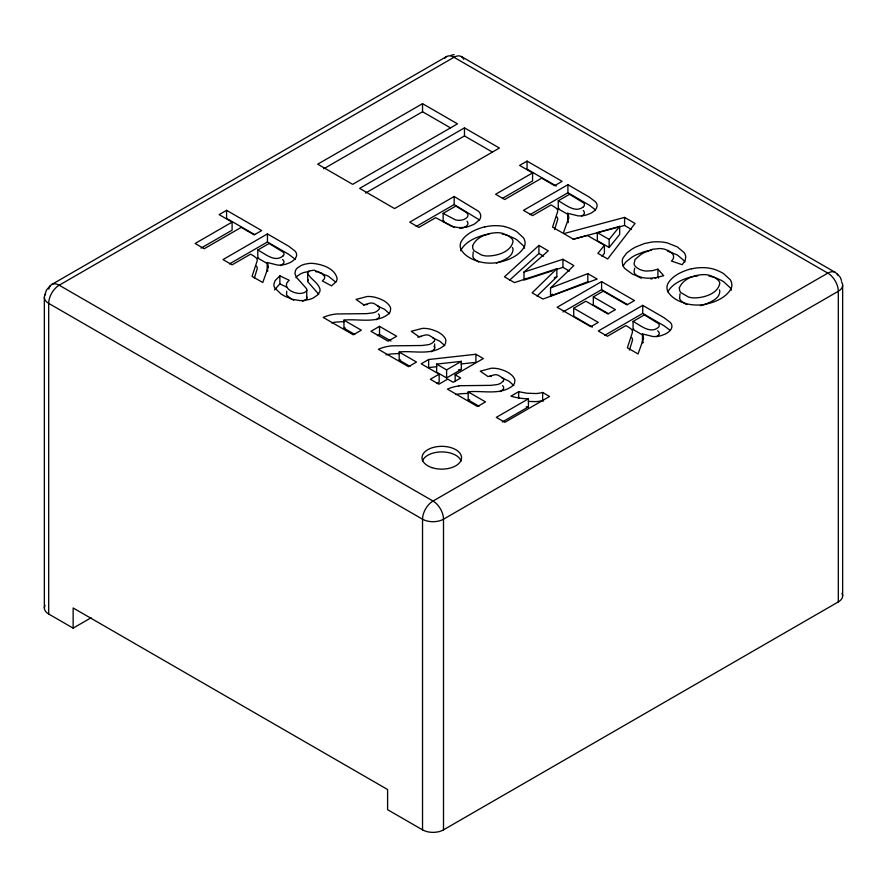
<?xml version="1.0" encoding="UTF-8"?>
<svg xmlns="http://www.w3.org/2000/svg" width="887" height="887" viewBox="0 0 887 887"><rect width="100%" height="100%" fill="white"/><g stroke="black" fill="none" stroke-linecap="round" stroke-linejoin="round"><path stroke-width="1.33" d="M44.35 607.972L44.35 297.322M842.65 595.864L842.65 285.215M302.378 301.192A6.774 3.914 0 0 0 304.551 300.527L306.381 299.252A5.289 3.06 0 0 0 306.824 298.453L306.658 288.796L296.435 277.354L294.939 273.695L295.493 270.546A16.01 9.247 0 0 1 297.622 267.785L300.815 265.69A16.232 9.369 0 0 1 304.784 264.215L308.244 263.561A15.866 9.158 0 0 1 311.936 263.339C321.549 264.038 334.998 268.151 337.149 278.673A17.784 10.267 0 0 1 335.94 281.922L331.494 285.869L322.38 280.935L324.398 278.74L324.819 276.722L321.582 273.163L314.02 270.18L308.587 271.067L307.567 272.797L307.734 281.7L318.766 294.284M306.891 298.165L306.47 296.491M632.509 332.115L627.364 347.793L638.041 353.957L643.485 338.801A29.692 17.141 0 0 0 642.41 333.922M632.509 340.176L629.437 350.099M268.196 267.364L262.752 282.532L252.074 276.367L257.219 260.678A9.879 5.71 0 0 0 256.443 258.062A7.207 4.158 0 0 0 256.121 257.784L253.482 255.833A45.747 26.41 0 0 0 252.407 255.201L250.6 254.159L232.106 264.836L223.003 259.581L267.442 233.913L288.718 246.242L295.061 251.076A14.314 8.26 0 0 1 296.535 255.766L296.446 256.121A18.017 10.4 0 0 1 292.045 261.41L291.601 261.709A23.173 13.383 0 0 1 289.849 262.685L285.825 264.226A15.644 9.025 0 0 1 279.948 265.113A14.635 8.449 0 0 1 277.62 265.08L267.175 262.485L267.175 270.557L267.996 270.901M568.667 218.147L563.223 233.303L552.546 227.139L557.69 211.461A9.879 5.71 0 0 0 556.914 208.844A7.207 4.158 0 0 0 556.604 208.567L553.954 206.616A45.747 26.41 0 0 0 552.878 205.984L551.082 204.941L532.577 215.619L523.474 210.352L567.913 184.696L589.19 197.025L595.543 201.859A14.314 8.26 0 0 1 597.006 206.549L596.918 206.904A18.017 10.4 0 0 1 592.527 212.193L592.084 212.492A23.173 13.383 0 0 1 590.332 213.468L586.296 215.009A15.644 9.025 0 0 1 580.42 215.896A14.635 8.449 0 0 1 578.102 215.863L567.647 213.268L567.647 221.329L568.478 221.672M306.891 290.104L306.824 290.382A5.289 3.06 0 0 1 306.381 291.18L304.551 292.466A6.774 3.914 0 0 1 302.378 293.12C295.515 295.171 280.048 287.588 289.251 280.292L279.871 275.835L275.103 280.636L273.872 284.25A19.004 10.977 0 0 0 274.704 287.865L280.924 293.907A51.058 29.471 0 0 0 285.758 296.646L292.743 299.374L299.573 300.527A17.23 9.945 0 0 0 303.653 300.46L308.853 299.584A18.128 10.467 0 0 0 313.277 297.943L317.679 294.939L319.786 291.668A17.097 9.868 0 0 0 319.919 288.974C318.034 282.232 310.383 279.305 307.589 273.141M44.627 295.471L46.501 290.005L50.304 285.647M254.358 278.097L257.219 268.75A9.879 5.71 0 0 0 256.443 266.122M554.63 229.445L557.69 219.532A9.879 5.71 0 0 0 556.914 216.905A7.207 4.158 0 0 0 556.604 216.639M473.237 251.897L472.849 256.554A15.168 8.759 0 0 0 474.667 259.292L478.769 262.042M680.007 293.819L679.608 298.475A15.168 8.759 0 0 0 681.427 301.214L685.54 303.953M623.029 266.033L625.823 261.964L631.81 257.274A56.214 32.453 0 0 1 635.879 255.001L644.405 251.631L651.679 250.145M667.778 291.856C672.546 283.408 682.413 279.316 691.361 276.811M286.723 291.191L286.556 295.072L291.623 299.263M274.471 289.905L279.871 283.907L279.871 275.835M634.693 268.118L634.05 271.976A13.748 7.939 0 0 0 635.48 274.549L637.287 276.101A18.028 10.411 0 0 0 638.906 277.088M434.275 341.218L431.814 343.336A11.697 6.752 0 0 1 428.31 344.699L421.99 345.509L391.666 345.852A27.996 16.166 0 0 0 389.925 346.063A29.548 17.064 0 0 0 378.394 349.29L408.508 366.675L416.513 362.062L399.183 352.05L399.183 360.122L410.016 366.375M434.275 349.278L431.814 351.407A11.697 6.752 0 0 1 431.149 351.773M503.284 381.055L500.833 383.184A11.697 6.752 0 0 1 497.33 384.548L490.999 385.357L460.675 385.701A27.996 16.166 0 0 0 458.934 385.912M503.284 389.127L500.833 391.256A11.697 6.752 0 0 1 500.157 391.61M604.413 245.289L597.916 253.338L607.673 258.971L635.037 223.446L624.581 217.404L563.777 233.625L573.523 239.257L587.294 235.41L604.413 245.289L604.413 253.36L601.974 256.376M609.147 247.495L609.147 239.423L619.68 226.373L619.68 234.445L609.147 247.495L597.339 240.676L597.339 232.605L619.68 226.373M308.277 279.383L307.589 281.212M537.078 296.07L556.836 276.777L556.836 268.717L532.145 292.821L542.955 299.063L597.184 279.05L587.826 273.651L550.539 287.965L550.539 296.036L587.826 281.722L587.826 273.651M283.086 263.927L280.492 265.623M658.365 335.364L656.535 336.683M550.539 287.965L573.867 265.59L562.946 259.281L523.995 272.054L523.995 280.126L526.024 278.352M550.539 296.036L552.479 294.174M523.995 272.054L548.277 250.821L538.93 245.422L504.437 276.822L514.449 282.609L556.836 268.717M509.504 280.27L538.93 253.494L538.93 245.422M282.909 256.033C274.748 262.874 264.858 253.538 257.784 250.012L257.784 258.084L267.275 263.528M583.38 206.815C575.219 213.656 565.341 204.32 558.256 200.795L558.256 208.866L568.401 214.665M51.756 284.483L446.571 56.546M232.106 222.116L195.118 243.481L204.221 248.737L241.22 227.382L254.192 234.867L261.643 230.565L226.584 210.33L219.133 214.632L232.106 222.116L232.106 230.188L201.083 248.105M422.534 103.668L317.723 164.184L352.66 184.352L457.47 123.847L422.534 103.668L422.534 111.74L323.677 168.818M464.466 127.872L359.645 188.388L394.582 208.567L499.403 148.051L464.466 127.872L464.466 135.944L365.599 193.022M229.478 263.905L267.442 241.985L288.718 254.314L295.061 259.148A14.314 8.26 0 0 1 295.349 259.47M257.784 250.012L269.105 243.481L283.286 252.218A6.952 4.014 0 0 1 282.964 256.055M257.784 258.084L258.483 257.673M466.163 227.083A15.644 9.036 0 0 0 468.281 226.606L473.481 224.533A30.413 17.563 0 0 0 475.144 223.579L479.634 219.599A15.955 9.214 0 0 0 480.566 217.503L480.721 215.829A16.177 9.336 0 0 0 478.536 211.306L454.177 196.493L409.739 222.149L418.841 227.416L435.683 217.692L451.339 225.997M532.577 172.898L495.589 194.264L504.703 199.52L541.691 178.165L554.663 185.649L562.114 181.347L527.055 161.112L519.605 165.414L532.577 172.898L532.577 180.97L502.752 198.189M416.214 226.473L454.177 204.564L478.525 219.377A16.177 9.336 0 0 1 479.457 220.442M443.134 213.39L455.84 206.05L466.263 212.425A8.892 5.134 0 0 1 467.904 215.641A7.894 4.557 0 0 1 466.318 218.058L465.83 218.424A11.221 6.475 0 0 1 465.254 218.79A8.604 4.967 0 0 1 456.04 220.009A7.229 4.169 0 0 1 455.109 219.677L443.134 213.39L443.134 221.451L454.366 227.482M443.134 221.451L443.932 220.996M529.949 214.687L567.913 192.767L589.19 205.097L595.543 209.931M558.256 200.795L569.576 194.264L583.757 203.001A6.952 4.014 0 0 1 583.435 206.837M558.256 208.866L558.965 208.456M379.525 326.361L370.966 331.294L388.085 341.173L396.644 336.24L379.525 326.361L379.525 334.421L390.934 341.018M377.385 335.663L379.525 334.421M455.164 381.532L455.164 374.813L483.326 358.548L475.898 354.268L428.632 359.523L421.203 363.814L439.154 374.17L439.154 382.242L436.947 383.517M439.154 374.17L430.317 379.27L438.877 384.215L447.713 379.115L453.235 382.297L460.686 377.995L455.164 374.813M436.626 364.102L446.604 369.868L461.351 361.353L461.351 369.424L446.604 377.94L436.626 372.174L436.626 364.102L461.351 361.353M608.427 313.699L593.314 304.973L593.314 296.901L603.249 291.158L626.998 304.873L634.449 300.571L601.597 281.6L557.147 307.257L590.831 326.704L598.281 322.402L573.712 308.221L573.712 316.282L592.438 327.092M563.001 311.958L601.597 289.672L627.408 304.574M573.712 308.221L585.863 301.203L607.95 313.954L615.401 309.652L593.314 296.901M45.049 605.377A14.824 8.56 0 0 0 48.696 614.015L73.144 628.14L91.117 617.762M643.286 342.327L642.465 341.983L642.465 333.922L652.91 336.517A14.635 8.449 0 0 0 655.238 336.539A15.644 9.025 0 0 0 661.114 335.663L665.139 334.111A23.173 13.383 0 0 0 666.891 333.146L667.357 332.858A18.017 10.4 0 0 0 671.781 327.558L671.814 327.203A14.314 8.26 0 0 0 670.361 322.502L663.997 317.679L642.731 305.35L598.281 331.006L607.395 336.273L625.889 325.584L627.697 326.627A45.747 26.41 0 0 1 628.772 327.27L631.411 329.221A7.207 4.158 0 0 1 631.677 329.509A9.879 5.71 0 0 1 632.453 332.104M604.768 335.33L642.731 313.421L663.997 325.751L670.04 330.241M633.063 321.449L644.383 314.907L658.575 323.655A6.952 4.014 0 0 1 658.243 327.491C650.016 334.255 640.192 325.041 633.063 321.449L633.063 329.509L642.565 334.964M528.43 398.817L496.299 417.367L504.858 422.301L549.574 396.489L542.633 392.475A20.578 11.886 0 0 1 535.936 393.54L526.756 393.196L518.662 391.699L510.923 396.167A42.121 24.315 0 0 0 528.419 398.84L528.43 406.878L502.319 421.957M633.063 329.509L633.773 329.11M73.144 628.14L73.144 607.972L387.597 789.519L387.597 809.687L422.534 829.855A14.824 8.56 0 0 0 443.5 829.855L838.304 601.918A14.824 8.56 0 0 0 841.951 593.27M581.728 216.029L583.557 214.709A6.985 4.036 0 0 0 583.602 210.895L583.258 210.529M657.91 269.171L652.178 270.723L646.401 271.056A13.017 7.517 0 0 1 640.347 269.703L638.906 269.027A18.028 10.411 0 0 1 637.287 268.029L635.48 266.477A13.748 7.939 0 0 1 634.05 263.905L635.025 259.525L640.88 254.514A58.287 33.651 0 0 1 643.851 252.751L652.311 249.28L659.972 248.515A14.17 8.183 0 0 1 665.261 249.435L668 250.511A19.248 11.11 0 0 1 669.729 251.453L671.603 252.85A13.017 7.517 0 0 1 672.601 259.802L671.437 261.044L682.203 264.703L685.219 260.434L685.751 256.653A23.716 13.693 0 0 0 684.054 252.551L677.358 246.93L667.368 242.938A25.945 14.979 0 0 0 660.482 241.874L656.114 241.774A26.499 15.301 0 0 0 651.679 242.073L644.405 243.559L635.879 246.93A56.214 32.453 0 0 0 631.81 249.203L626.621 253.094L623.029 257.962A26.998 15.589 0 0 0 622.231 261.321L622.641 264.625A25.878 14.935 0 0 0 624.77 268.462L632.608 274.26L642.155 277.542A22.607 13.05 0 0 0 646.202 278.086A21.476 12.396 0 0 0 649.317 278.208L655.781 277.653L663.709 275.702L657.91 269.171L657.91 277.232L658.642 278.052M657.91 277.232L654.983 278.163M704.134 304.718C710.132 302.145 719.634 299.063 719.812 291.302A14.835 8.571 0 0 0 719.357 289.861M525.292 279.693L552.557 270.757M556.448 269.482L562.946 267.353L569.498 271.134M554.264 277.62L556.836 276.777M496.432 263.073C502.763 260.59 512.73 257.452 513.052 249.38A14.835 8.571 0 0 0 512.342 247.484M573.024 239.224L624.581 225.475L631.555 229.5M703.203 304.995L700.42 305.638M484.59 226.828C475.643 229.323 465.775 233.414 461.018 241.874A26.821 15.489 0 0 0 460.298 244.402A27.187 15.7 0 0 0 460.298 246.941A25.989 15.001 0 0 0 461.417 250.212C465.73 256.964 473.758 260.334 481.264 262.175A26.1 15.068 0 0 0 488.293 263.073A27.419 15.833 0 0 0 491.221 263.117A26.787 15.467 0 0 0 497.086 262.641C507.353 260.723 518.773 256.365 524.261 246.93A26.776 15.456 0 0 0 524.993 244.38A27.608 15.933 0 0 0 524.993 241.818A26.344 15.212 0 0 0 523.419 237.738L516.855 231.74A43.674 25.213 0 0 0 514.338 230.298L510.202 228.391A29.371 16.964 0 0 0 504.47 226.595M484.59 234.889C475.643 237.394 465.775 241.486 461.018 249.946A26.821 15.489 0 0 0 460.697 250.777M691.361 268.739C682.413 271.245 672.546 275.336 667.778 283.796A26.821 15.489 0 0 0 667.068 286.313A27.187 15.7 0 0 0 667.068 288.852A25.989 15.001 0 0 0 668.177 292.122C672.501 298.875 680.517 302.256 688.035 304.097A26.1 15.068 0 0 0 695.064 304.984A27.419 15.833 0 0 0 697.991 305.028A26.787 15.467 0 0 0 703.857 304.563C714.124 302.633 725.533 298.276 731.032 288.84A26.776 15.456 0 0 0 731.764 286.301A27.608 15.933 0 0 0 731.753 283.74A26.344 15.212 0 0 0 730.189 279.66L723.626 273.662A43.674 25.213 0 0 0 721.109 272.209L716.973 270.302A29.371 16.964 0 0 0 711.241 268.517A27.264 15.733 0 0 0 691.483 268.894M417.766 337.115L419.595 336.761M451.139 55.238L454.211 54.639M363.47 305.05L365.289 304.751M652.178 278.784L650.836 278.995M436.737 366.697L428.632 367.595L428.632 359.523M461.04 363.992L475.898 362.339L475.898 354.268M458.601 369.724L461.351 369.424M420.493 336.628L421.392 336.539M489.513 376.476L491.309 376.31M366.187 304.662L367.085 304.596M344.367 321.615L336.45 322.048A27.996 16.166 0 0 0 334.709 322.258A29.548 17.064 0 0 0 331.561 322.801M399.582 353.492L391.666 353.924A27.996 16.166 0 0 0 389.925 354.135A29.548 17.064 0 0 0 386.011 354.844M468.591 393.329L460.675 393.761A27.996 16.166 0 0 0 458.934 393.972A29.548 17.064 0 0 0 455.785 394.527M528.386 401.434L535.936 401.611A20.578 11.886 0 0 0 542.644 400.558L543.498 401.046M315.705 271.699L316.981 271.91M318.267 272.165L328.456 276.256L335.729 282.144M667.368 251.01L677.358 254.99L684.054 260.612A23.716 13.693 0 0 1 684.864 261.953M377.407 306.004L384.537 309.286L389.559 313.765M432.623 337.88L439.741 341.162L444.775 345.642M501.632 377.729L508.761 381L513.784 385.49M686.239 304.274L686.959 304.563M292.677 299.773L293.73 300.216M639.86 277.564L640.347 277.775A13.017 7.517 0 0 0 641.356 278.152M279.871 283.907L286.9 287.244M461.395 56.546L835.244 272.376M556.271 186.048L527.055 169.173L527.055 161.112M422.534 111.74L450.485 127.872M464.466 135.944L492.418 152.087M597.339 232.605L609.147 239.423M538.93 253.494L543.609 256.188M254.636 234.589L226.584 218.39L226.584 210.33M343.968 320.174L361.308 330.186L353.292 334.798L323.212 317.435A29.548 17.064 0 0 1 334.709 314.198A27.996 16.166 0 0 1 336.45 313.976L366.774 313.632L373.105 312.834A11.697 6.752 0 0 0 376.62 311.47L379.059 309.341A6.93 4.003 0 0 0 378.893 306.481L373.804 303.409A7.506 4.335 0 0 0 370.755 302.977L363.792 304.84L356.042 299.429L367.085 296.524A14.137 8.16 0 0 1 370.622 296.58A20.146 11.631 0 0 1 374.913 297.256C380.656 298.808 387.031 301.325 390.125 306.736A16.842 9.724 0 0 1 390.657 308.831L390.28 311.37A15.766 9.103 0 0 1 388.406 314.109C377.219 322.868 361.885 319.497 348.768 319.819A18.649 10.766 0 0 0 347.815 319.841A20.955 12.096 0 0 0 343.968 320.163L343.968 328.245L354.8 334.499M479.024 406.224L468.192 399.959L468.192 391.899L485.533 401.9L477.528 406.523L447.436 389.149A29.548 17.064 0 0 1 458.945 385.923M657.644 330.807L658.42 331.538A6.985 4.036 0 0 1 658.453 335.386M282.576 259.558L283.13 260.113A6.985 4.036 0 0 1 283.164 263.96M502.563 385.634L503.117 386.266A6.93 4.003 0 0 1 503.306 389.138M378.339 313.909L378.893 314.541A6.93 4.003 0 0 1 379.082 317.413L376.609 319.531A11.697 6.752 0 0 1 376.288 319.719M837.439 273.972L840.455 277.62L841.497 280.536M433.943 346.207L434.109 346.418A6.93 4.003 0 0 1 434.286 349.29M838.304 601.918L838.304 291.269A14.824 8.56 0 0 0 841.408 281.789M642.731 305.35L642.731 313.421M624.581 217.404L624.581 225.475M601.597 281.6L601.597 289.672M567.913 184.696L567.913 192.767M562.946 259.281L562.946 267.353M542.633 392.475L542.633 400.547M518.662 391.699L518.662 398.429M454.177 196.493L454.177 204.564M446.604 369.868L446.604 377.94M443.5 829.855L443.5 519.205A14.824 8.56 60 0 0 433.022 501.055L59.174 285.215A14.824 8.56 60 0 0 48.863 289.162M434.652 343.923L434.652 347.959M422.534 829.855L422.534 519.205A14.824 8.56 -60 0 1 433.022 501.055L827.826 273.118A14.824 8.56 -60 0 1 837.572 275.136M267.442 233.913L267.442 241.985M48.696 614.015L48.696 303.376A14.824 8.56 0 0 1 45.57 293.919M463.724 59.296A14.824 8.56 -60 0 0 453.978 57.278A14.824 8.56 60 0 0 444.675 58.442M631.732 337.559A9.879 5.71 0 0 1 632.453 340.176M642.41 341.994A29.692 17.141 0 0 1 642.831 342.959M484.712 235.044A27.264 15.733 0 0 1 488.992 234.201M502.242 234.19A27.264 15.733 0 0 1 503.96 234.478M505.202 234.844A29.371 16.964 0 0 1 510.191 236.463L514.338 238.359A43.674 25.213 0 0 1 516.855 239.812L523.419 245.81A26.344 15.212 0 0 1 524.594 248.227M484.712 226.983A27.264 15.733 0 0 1 504.526 226.518M467.028 221.251A8.892 5.134 0 0 1 467.904 223.712A7.783 4.502 0 0 1 466.551 225.941L465.83 226.495A11.221 6.475 0 0 1 464.999 226.994A8.604 4.967 0 0 1 459.832 228.38M466.141 227.05A17.452 10.079 0 0 1 458.047 227.482A18.383 10.611 0 0 1 451.306 226.019M691.483 276.966A27.264 15.733 0 0 1 697.659 275.879M709.001 276.112A27.264 15.733 0 0 1 711.296 276.5M711.241 276.589A29.371 16.964 0 0 1 716.962 278.374L721.109 280.281A43.674 25.213 0 0 1 723.626 281.733L730.189 287.732A26.344 15.212 0 0 1 731.365 290.149M567.602 221.34A29.692 17.141 0 0 1 568.135 222.626M567.602 213.268A29.692 17.141 0 0 1 568.722 218.147M267.12 270.557A29.692 17.141 0 0 1 267.419 271.211M267.12 262.497A29.692 17.141 0 0 1 268.251 267.364M296.025 277.642A16.01 9.247 0 0 1 297.622 275.846L300.815 273.75A16.232 9.369 0 0 1 304.784 272.287L308.244 271.633A15.866 9.158 0 0 1 309.463 271.5M343.968 328.234A20.955 12.096 0 0 1 345.409 328.068M399.172 360.111A20.955 12.096 0 0 1 400.614 359.945M434.286 341.218A6.93 4.003 0 0 0 434.098 338.357L429.009 335.286A7.506 4.335 0 0 0 425.96 334.854L418.997 336.716L411.258 331.306L422.29 328.401A14.137 8.16 0 0 1 425.838 328.456A20.146 11.631 0 0 1 430.128 329.132C435.872 330.685 442.247 333.202 445.341 338.612A16.842 9.724 0 0 1 445.873 340.708L445.496 343.247A15.766 9.103 0 0 1 443.611 345.985C432.424 354.745 417.09 351.374 403.984 351.695A18.649 10.766 0 0 0 403.031 351.718A20.955 12.096 0 0 0 399.172 352.039M468.192 399.948A20.955 12.096 0 0 1 469.633 399.782M503.306 381.066A6.93 4.003 0 0 0 503.117 378.195L498.028 375.134A7.506 4.335 0 0 0 494.979 374.702L488.016 376.565L480.266 371.154L491.309 368.249A14.137 8.16 0 0 1 494.846 368.305A20.146 11.631 0 0 1 499.148 368.981C504.88 370.522 511.256 373.05 514.36 378.45A16.842 9.724 0 0 1 514.892 380.556L514.515 383.095A15.766 9.103 0 0 1 512.631 385.823C501.443 394.593 486.109 391.211 472.993 391.544A18.649 10.766 0 0 0 472.039 391.566A20.955 12.096 0 0 0 468.192 391.888M528.419 406.911A42.121 24.315 0 0 1 526.168 406.823M422.445 460.985A19.769 11.409 0 0 1 441.781 451.915A19.769 11.409 0 0 1 461.129 460.985M472.571 245.954L472.849 248.493A15.101 8.715 0 0 0 474.246 250.799L481.663 255.079A15.012 8.67 0 0 0 486.475 255.977C496.265 256.265 511.112 252.196 513.052 241.308A14.835 8.571 0 0 0 511.721 238.503L508.051 235.565L502.94 233.447A15.012 8.67 0 0 0 498.039 232.682C488.537 232.638 476.33 236.519 472.571 245.954M679.331 287.876L679.608 290.404A15.101 8.715 0 0 0 681.016 292.71L688.434 297.001A15.012 8.67 0 0 0 693.246 297.888C703.036 298.187 717.882 294.118 719.812 283.23A14.835 8.571 0 0 0 718.481 280.425L714.822 277.476L709.711 275.369A15.012 8.67 0 0 0 704.81 274.604C695.308 274.549 683.101 278.44 679.331 287.876M453.978 57.278L59.174 285.215A14.824 8.56 -60 0 0 48.696 303.376L422.534 519.205A14.824 8.56 0 0 0 443.5 519.205L838.304 291.269A14.824 8.56 60 0 0 827.826 273.118L453.978 57.278M431.902 467.615A19.769 11.409 0 0 0 461.55 457.736A19.769 11.409 0 0 0 431.902 447.857A19.769 11.409 0 0 0 431.902 467.615"/></g></svg>
